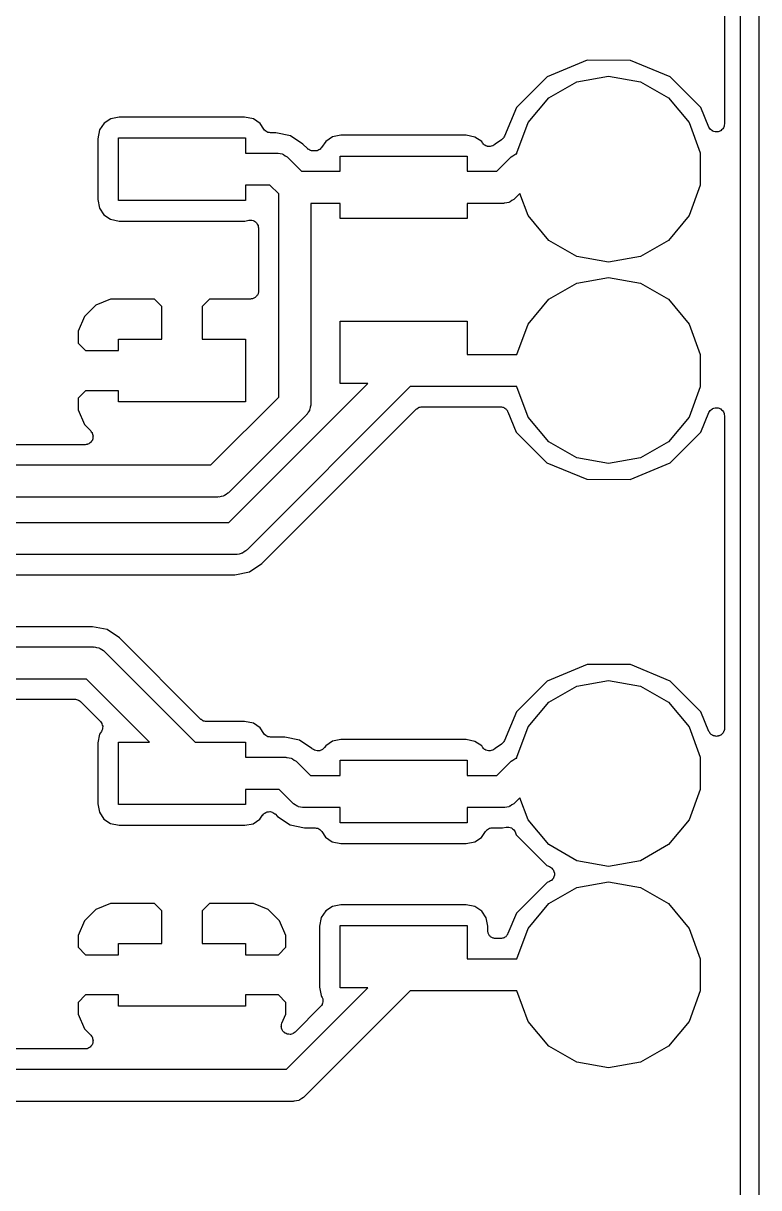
# Model space of a CAD drawing. Extents: x 25.3 to 49.5, y -85 to -25.3.
# Drawn here: x 40.21 to 49.48, y -55.26 to -40.58 of the extents above; entities that cross this region are included whole.
import ezdxf

# ---------------------------------------------------------------- set-up
doc = ezdxf.new("R2010")
doc.units = 0
doc.header["$MEASUREMENT"] = 0
doc.layers.add('BLACK', color=7, linetype='CONTINUOUS')

msp = doc.modelspace()

# ---------------------------------------------------------------- linework, layer by layer
at = {"layer": 'Black'}
for p, q in [((49.4792, -25.4), (49.4792, -84.836)), ((49.2506, -84.7217), (49.2506, -25.5143)), ((49.0474, -37.907), (49.0474, -41.849)), ((47.3153, -41.0462), (46.811, -41.2545)), ((47.8609, -41.0466), (47.3153, -41.0462)), ((48.3649, -41.2559), (47.8609, -41.0466)), ((46.811, -41.2545), (46.4248, -41.64)), ((47.1858, -41.3159), (47.5869, -41.2451)), ((47.5869, -41.2451), (47.988, -41.3159)), ((48.7504, -41.6421), (48.3649, -41.2559)), ((46.833, -41.5195), (47.1858, -41.3159)), ((47.988, -41.3159), (48.3408, -41.5195)), ((46.5712, -41.8316), (46.833, -41.5195)), ((48.3408, -41.5195), (48.6026, -41.8316)), ((46.4248, -41.64), (46.2736, -42.0042)), ((48.8519, -41.8878), (48.7504, -41.6421)), ((41.2264, -41.8401), (41.1694, -41.9245)), ((41.3117, -41.784), (41.2264, -41.8401)), ((41.4181, -41.7633), (41.3117, -41.784)), ((42.9984, -41.7633), (41.4181, -41.7633)), ((43.1083, -41.7854), (42.9984, -41.7633)), ((43.1927, -41.8423), (43.1083, -41.7854)), ((43.2405, -41.915), (43.1927, -41.8423)), ((46.4319, -42.2143), (46.5712, -41.8316)), ((48.6026, -41.8316), (48.7419, -42.2143)), ((41.1694, -41.9245), (41.1473, -42.0344)), ((43.2506, -41.9257), (43.2405, -41.915)), ((43.2601, -41.937), (43.2506, -41.9257)), ((43.2626, -41.9385), (43.2601, -41.937)), ((43.2647, -41.9407), (43.2626, -41.9385)), ((43.2778, -41.9473), (43.2647, -41.9407)), ((43.2906, -41.9547), (43.2778, -41.9473)), ((43.2935, -41.9552), (43.2906, -41.9547)), ((43.2962, -41.9565), (43.2935, -41.9552)), ((43.3108, -41.9582), (43.2962, -41.9565)), ((43.3254, -41.9608), (43.3108, -41.9582)), ((43.3919, -41.9608), (43.3254, -41.9608)), ((43.5761, -41.9974), (43.3919, -41.9608)), ((44.2121, -41.9919), (44.1057, -42.0126)), ((45.7924, -41.9919), (44.2121, -41.9919)), ((45.9023, -42.014), (45.7924, -41.9919)), ((48.8602, -41.9009), (48.8519, -41.8878)), ((48.868, -41.9143), (48.8602, -41.9009)), ((48.8697, -41.9157), (48.868, -41.9143)), ((48.8708, -41.9176), (48.8697, -41.9157)), ((48.8831, -41.927), (48.8708, -41.9176)), ((48.895, -41.937), (48.8831, -41.927)), ((48.8971, -41.9377), (48.895, -41.937)), ((48.8988, -41.9391), (48.8971, -41.9377)), ((48.9136, -41.9438), (48.8988, -41.9391)), ((48.9282, -41.9491), (48.9136, -41.9438)), ((48.9304, -41.9491), (48.9282, -41.9491)), ((48.9324, -41.9497), (48.9304, -41.9491)), ((48.9479, -41.9491), (48.9324, -41.9497)), ((48.9634, -41.9491), (48.9479, -41.9491)), ((48.9655, -41.9483), (48.9634, -41.9491)), ((48.9677, -41.9482), (48.9655, -41.9483)), ((48.982, -41.9423), (48.9677, -41.9482)), ((48.9966, -41.937), (48.982, -41.9423)), ((48.9983, -41.9356), (48.9966, -41.937)), ((49.0003, -41.9347), (48.9983, -41.9356)), ((49.0117, -41.9243), (49.0003, -41.9347)), ((49.0236, -41.9143), (49.0117, -41.9243)), ((49.0247, -41.9124), (49.0236, -41.9143)), ((49.0264, -41.9109), (49.0247, -41.9124)), ((49.0335, -41.8972), (49.0264, -41.9109)), ((49.0413, -41.8838), (49.0335, -41.8972)), ((49.0417, -41.8816), (49.0413, -41.8838)), ((49.0427, -41.8796), (49.0417, -41.8816)), ((49.0447, -41.8643), (49.0427, -41.8796)), ((49.0474, -41.849), (49.0447, -41.8643)), ((41.1473, -42.0344), (41.1473, -42.8019)), ((41.4083, -42.8117), (41.4083, -42.0243)), ((41.4083, -42.0243), (43.0085, -42.0243)), ((43.0085, -42.0243), (43.0085, -42.2148)), ((43.7323, -42.1018), (43.5761, -41.9974)), ((43.7901, -42.1596), (43.7323, -42.1018)), ((44.0204, -42.0687), (43.9691, -42.1446)), ((44.1057, -42.0126), (44.0204, -42.0687)), ((45.9867, -42.0709), (45.9023, -42.014)), ((45.9984, -42.0888), (45.9867, -42.0709)), ((45.9995, -42.0899), (45.9984, -42.0888)), ((46.0001, -42.0912), (45.9995, -42.0899)), ((46.0116, -42.1027), (46.0001, -42.0912)), ((46.0226, -42.1144), (46.0116, -42.1027)), ((46.024, -42.1151), (46.0226, -42.1144)), ((46.0251, -42.1162), (46.024, -42.1151)), ((46.0397, -42.123), (46.0251, -42.1162)), ((46.0542, -42.1303), (46.0397, -42.123)), ((46.0557, -42.1305), (46.0542, -42.1303)), ((46.0571, -42.1311), (46.0557, -42.1305)), ((46.0732, -42.1325), (46.0571, -42.1311)), ((46.0892, -42.1344), (46.0732, -42.1325)), ((46.0907, -42.1341), (46.0892, -42.1344)), ((46.0922, -42.1342), (46.0907, -42.1341)), ((46.1078, -42.13), (46.0922, -42.1342)), ((46.1235, -42.1263), (46.1078, -42.13)), ((46.1248, -42.1255), (46.1235, -42.1263)), ((46.1263, -42.1251), (46.1248, -42.1255)), ((46.1396, -42.1158), (46.1263, -42.1251)), ((46.153, -42.1069), (46.1396, -42.1158)), ((46.1539, -42.1057), (46.153, -42.1069)), ((46.1552, -42.1048), (46.1539, -42.1057)), ((46.1582, -42.1018), (46.1552, -42.1048)), ((46.2362, -42.0497), (46.1582, -42.1018)), ((46.245, -42.0413), (46.2362, -42.0497)), ((46.2546, -42.0339), (46.245, -42.0413)), ((46.2558, -42.032), (46.2546, -42.0339)), ((46.2576, -42.0305), (46.2558, -42.032)), ((46.2593, -42.0276), (46.2576, -42.0305)), ((46.2617, -42.0253), (46.2593, -42.0276)), ((46.2671, -42.0144), (46.2617, -42.0253)), ((46.2736, -42.0042), (46.2671, -42.0144)), ((43.0085, -42.2148), (43.4019, -42.2148)), ((43.4019, -42.2148), (43.4107, -42.2164)), ((43.4107, -42.2164), (43.4196, -42.2156)), ((43.4196, -42.2156), (43.4452, -42.2224)), ((43.4452, -42.2224), (43.4714, -42.2271)), ((43.4714, -42.2271), (43.4791, -42.2315)), ((43.4791, -42.2315), (43.4878, -42.2338)), ((43.4878, -42.2338), (43.5095, -42.2491)), ((43.5095, -42.2491), (43.5325, -42.2623)), ((43.5325, -42.2623), (43.5383, -42.2692)), ((43.5383, -42.2692), (43.5456, -42.2743)), ((43.5456, -42.2743), (43.7147, -42.4434)), ((43.7938, -42.1622), (43.7901, -42.1596)), ((43.7967, -42.1656), (43.7938, -42.1622)), ((43.8081, -42.1723), (43.7967, -42.1656)), ((43.819, -42.1799), (43.8081, -42.1723)), ((43.8233, -42.181), (43.819, -42.1799)), ((43.8272, -42.1833), (43.8233, -42.181)), ((43.8403, -42.1856), (43.8272, -42.1833)), ((43.8531, -42.189), (43.8403, -42.1856)), ((43.8576, -42.1886), (43.8531, -42.189)), ((43.862, -42.1894), (43.8576, -42.1886)), ((43.8848, -42.1894), (43.862, -42.1894)), ((43.8988, -42.1869), (43.8848, -42.1894)), ((43.9128, -42.1855), (43.8988, -42.1869)), ((43.9161, -42.1839), (43.9128, -42.1855)), ((43.9196, -42.1833), (43.9161, -42.1839)), ((43.9318, -42.1762), (43.9196, -42.1833)), ((43.9445, -42.17), (43.9318, -42.1762)), ((43.947, -42.1674), (43.9445, -42.17)), ((43.9502, -42.1656), (43.947, -42.1674)), ((43.9592, -42.1548), (43.9502, -42.1656)), ((43.9691, -42.1446), (43.9592, -42.1548)), ((44.2023, -42.4434), (44.2023, -42.2529)), ((44.2023, -42.2529), (45.8025, -42.2529)), ((45.8025, -42.2529), (45.8025, -42.4434)), ((46.1758, -42.4434), (46.3449, -42.2743)), ((46.3449, -42.2743), (46.3522, -42.2692)), ((46.3522, -42.2692), (46.358, -42.2623)), ((46.358, -42.2623), (46.381, -42.2491)), ((46.381, -42.2491), (46.4027, -42.2338)), ((46.4027, -42.2338), (46.4114, -42.2315)), ((46.4114, -42.2315), (46.4191, -42.2271)), ((46.4191, -42.2271), (46.4319, -42.2248)), ((46.4319, -42.2248), (46.4319, -42.2143)), ((48.7419, -42.2143), (48.7419, -42.6217)), ((43.7147, -42.4434), (44.2023, -42.4434)), ((45.8025, -42.4434), (46.1758, -42.4434)), ((43.3177, -42.6212), (43.0085, -42.6212)), ((43.0085, -42.6212), (43.0085, -42.8117)), ((43.4273, -42.7308), (43.3177, -42.6212)), ((46.4693, -42.7246), (46.4037, -42.7903)), ((46.5712, -43.0044), (46.4693, -42.7246)), ((48.7419, -42.6217), (48.6026, -43.0044)), ((41.1473, -42.8019), (41.168, -42.9083)), ((43.0085, -42.8117), (41.4083, -42.8117)), ((43.4273, -45.2926), (43.4273, -42.7308)), ((44.2023, -42.8498), (43.8337, -42.8498)), ((43.8337, -42.8498), (43.8337, -45.3768)), ((44.2023, -43.0403), (44.2023, -42.8498)), ((46.26, -42.8498), (45.8025, -42.8498)), ((45.8025, -42.8498), (45.8025, -43.0403)), ((46.2688, -42.8482), (46.26, -42.8498)), ((46.2777, -42.849), (46.2688, -42.8482)), ((46.3033, -42.8422), (46.2777, -42.849)), ((46.3295, -42.8375), (46.3033, -42.8422)), ((46.3372, -42.8331), (46.3295, -42.8375)), ((46.3459, -42.8308), (46.3372, -42.8331)), ((46.3676, -42.8155), (46.3459, -42.8308)), ((46.3906, -42.8023), (46.3676, -42.8155)), ((46.3964, -42.7954), (46.3906, -42.8023)), ((46.4037, -42.7903), (46.3964, -42.7954)), ((41.168, -42.9083), (41.2241, -42.9936)), ((41.2241, -42.9936), (41.3085, -43.0506)), ((46.833, -43.3165), (46.5712, -43.0044)), ((48.6026, -43.0044), (48.3408, -43.3165)), ((41.3085, -43.0506), (41.4184, -43.0727)), ((41.4184, -43.0727), (42.9987, -43.0727)), ((42.9987, -43.0727), (43.0523, -43.0623)), ((43.0523, -43.0623), (43.0532, -43.0622)), ((43.0532, -43.0622), (43.0541, -43.0619)), ((43.0541, -43.0619), (43.0708, -43.0619)), ((43.0708, -43.0619), (43.0876, -43.0617)), ((43.0876, -43.0617), (43.0885, -43.0619)), ((43.0885, -43.0619), (43.0893, -43.0619)), ((43.0893, -43.0619), (43.1051, -43.0677)), ((43.1051, -43.0677), (43.121, -43.0732)), ((43.121, -43.0732), (43.1217, -43.0737)), ((43.1217, -43.0737), (43.1225, -43.074)), ((43.1225, -43.074), (43.1353, -43.0848)), ((43.1353, -43.0848), (43.1484, -43.0954)), ((43.1484, -43.0954), (43.1489, -43.0961)), ((43.1489, -43.0961), (43.1495, -43.0967)), ((43.1495, -43.0967), (43.1579, -43.1112)), ((43.1579, -43.1112), (43.1666, -43.1256)), ((43.1666, -43.1256), (43.1667, -43.1265)), ((43.1667, -43.1265), (43.1672, -43.1273)), ((43.1672, -43.1273), (43.1701, -43.1438)), ((43.1701, -43.1438), (43.1733, -43.1603)), ((43.1733, -43.1603), (43.1731, -43.1611)), ((43.1731, -43.1611), (43.1733, -43.162)), ((43.1733, -43.162), (43.1733, -43.9547)), ((45.8025, -43.0403), (44.2023, -43.0403)), ((47.1858, -43.5201), (46.833, -43.3165)), ((48.3408, -43.3165), (47.988, -43.5201)), ((47.5869, -43.5909), (47.1858, -43.5201)), ((47.988, -43.5201), (47.5869, -43.5909)), ((46.833, -44.0595), (47.1858, -43.8559)), ((47.1858, -43.8559), (47.5869, -43.7851)), ((47.5869, -43.7851), (47.988, -43.8559)), ((47.988, -43.8559), (48.3408, -44.0595)), ((43.1141, -44.0457), (43.1064, -44.0502)), ((43.1225, -44.0427), (43.1141, -44.0457)), ((43.1293, -44.037), (43.1225, -44.0427)), ((43.137, -44.0325), (43.1293, -44.037)), ((43.1427, -44.0257), (43.137, -44.0325)), ((43.1495, -44.02), (43.1427, -44.0257)), ((43.154, -44.0123), (43.1495, -44.02)), ((43.1597, -44.0055), (43.154, -44.0123)), ((43.1627, -43.9971), (43.1597, -44.0055)), ((43.1672, -43.9894), (43.1627, -43.9971)), ((43.1687, -43.9807), (43.1672, -43.9894)), ((43.1718, -43.9723), (43.1687, -43.9807)), ((43.1733, -43.9547), (43.1718, -43.9635)), ((43.1718, -43.9635), (43.1718, -43.9723)), ((41.1205, -44.1336), (40.9776, -44.2765)), ((41.3073, -44.0563), (41.1205, -44.1336)), ((41.8615, -44.0563), (41.3073, -44.0563)), ((41.9544, -44.1492), (41.8615, -44.0563)), ((41.9544, -44.5643), (41.9544, -44.1492)), ((42.5553, -44.0563), (42.4624, -44.1492)), ((42.4624, -44.1492), (42.4624, -44.5643)), ((43.0717, -44.0563), (42.5553, -44.0563)), ((43.0805, -44.0548), (43.0717, -44.0563)), ((43.0893, -44.0548), (43.0805, -44.0548)), ((43.0977, -44.0517), (43.0893, -44.0548)), ((43.1064, -44.0502), (43.0977, -44.0517)), ((46.5712, -44.3716), (46.833, -44.0595)), ((48.3408, -44.0595), (48.6026, -44.3716)), ((40.9776, -44.2765), (40.9003, -44.4633)), ((44.2023, -45.1231), (44.2023, -44.3357)), ((44.2023, -44.3357), (45.8025, -44.3357)), ((45.8025, -44.3357), (45.8025, -44.7548)), ((40.9003, -44.4633), (40.9003, -44.6111)), ((46.4319, -44.7543), (46.5712, -44.3716)), ((48.6026, -44.3716), (48.7419, -44.7543)), ((40.9003, -44.6111), (40.9932, -44.704)), ((41.4083, -44.704), (41.4083, -44.5643)), ((41.4083, -44.5643), (41.9544, -44.5643)), ((42.4624, -44.5643), (43.0085, -44.5643)), ((43.0085, -44.5643), (43.0085, -45.3517)), ((40.9932, -44.704), (41.4083, -44.704)), ((45.8025, -44.7548), (46.4319, -44.7548)), ((46.4319, -44.7548), (46.4319, -44.7543)), ((48.7419, -44.7543), (48.7419, -45.1617)), ((40.9932, -45.212), (40.9003, -45.3049)), ((41.4083, -45.212), (40.9932, -45.212)), ((41.4083, -45.3517), (41.4083, -45.212)), ((42.8005, -46.8725), (44.5499, -45.1231)), ((45.0866, -45.1612), (43.0284, -47.2194)), ((44.5499, -45.1231), (44.2023, -45.1231)), ((46.4319, -45.1612), (45.0866, -45.1612)), ((46.4319, -45.1617), (46.4319, -45.1612)), ((46.5712, -45.5444), (46.4319, -45.1617)), ((48.7419, -45.1617), (48.6026, -45.5444)), ((40.9003, -45.3049), (40.9003, -45.4527)), ((43.0085, -45.3517), (41.4083, -45.3517)), ((42.5729, -46.147), (43.4273, -45.2926)), ((40.9003, -45.4527), (40.9776, -45.6395)), ((43.2151, -47.3919), (45.162, -45.445)), ((43.7793, -45.5132), (43.7742, -45.5205)), ((43.7862, -45.5074), (43.7793, -45.5132)), ((43.7994, -45.4844), (43.7862, -45.5074)), ((43.8147, -45.4627), (43.7994, -45.4844)), ((43.817, -45.454), (43.8147, -45.4627)), ((43.8214, -45.4463), (43.817, -45.454)), ((43.8261, -45.4201), (43.8214, -45.4463)), ((43.8329, -45.3945), (43.8261, -45.4201)), ((43.8337, -45.3768), (43.8321, -45.3856)), ((43.8321, -45.3856), (43.8329, -45.3945)), ((45.162, -45.445), (45.1657, -45.4424)), ((45.1657, -45.4424), (45.1686, -45.439)), ((45.1686, -45.439), (45.18, -45.4323)), ((45.18, -45.4323), (45.1909, -45.4247)), ((45.1909, -45.4247), (45.1952, -45.4236)), ((45.1952, -45.4236), (45.1991, -45.4213)), ((45.1991, -45.4213), (45.2122, -45.419)), ((45.2122, -45.419), (45.225, -45.4156)), ((45.225, -45.4156), (45.2295, -45.416)), ((45.2295, -45.416), (45.2339, -45.4152)), ((45.2339, -45.4152), (46.2238, -45.4152)), ((46.2238, -45.4152), (46.2304, -45.4164)), ((46.2304, -45.4164), (46.2371, -45.4161)), ((46.2371, -45.4161), (46.2477, -45.4194)), ((46.2477, -45.4194), (46.2585, -45.4213)), ((46.2585, -45.4213), (46.2644, -45.4247)), ((46.2644, -45.4247), (46.2708, -45.4267)), ((46.2708, -45.4267), (46.2795, -45.4334)), ((46.2795, -45.4334), (46.2891, -45.439)), ((46.2891, -45.439), (46.2934, -45.4441)), ((46.2934, -45.4441), (46.2988, -45.4482)), ((46.2988, -45.4482), (46.3047, -45.4575)), ((46.3047, -45.4575), (46.3118, -45.466)), ((46.3118, -45.466), (46.3141, -45.4723)), ((46.3141, -45.4723), (46.3177, -45.478)), ((46.3177, -45.478), (46.4234, -45.7339)), ((48.749, -45.736), (48.852, -45.488)), ((48.852, -45.488), (48.8603, -45.475)), ((48.8603, -45.475), (48.868, -45.4617)), ((48.868, -45.4617), (48.8697, -45.4602)), ((48.8697, -45.4602), (48.871, -45.4583)), ((48.871, -45.4583), (48.8832, -45.4489)), ((48.8832, -45.4489), (48.895, -45.439)), ((48.895, -45.439), (48.8971, -45.4382)), ((48.8971, -45.4382), (48.899, -45.4368)), ((48.899, -45.4368), (48.9137, -45.4322)), ((48.9137, -45.4322), (48.9282, -45.4269)), ((48.9282, -45.4269), (48.9304, -45.4269)), ((48.9304, -45.4269), (48.9326, -45.4262)), ((48.9326, -45.4262), (48.948, -45.4269)), ((48.948, -45.4269), (48.9634, -45.4269)), ((48.9634, -45.4269), (48.9656, -45.4277)), ((48.9656, -45.4277), (48.9679, -45.4278)), ((48.9679, -45.4278), (48.9821, -45.4337)), ((48.9821, -45.4337), (48.9966, -45.439)), ((48.9966, -45.439), (48.9983, -45.4405)), ((48.9983, -45.4405), (49.0005, -45.4413)), ((49.0005, -45.4413), (49.0118, -45.4518)), ((49.0118, -45.4518), (49.0236, -45.4617)), ((49.0236, -45.4617), (49.0248, -45.4636)), ((49.0248, -45.4636), (49.0265, -45.4652)), ((49.0265, -45.4652), (49.0336, -45.4789)), ((49.0336, -45.4789), (49.0413, -45.4922)), ((49.0413, -45.4922), (49.0417, -45.4945)), ((49.0417, -45.4945), (49.0427, -45.4965)), ((49.0427, -45.4965), (49.0447, -45.5118)), ((49.0447, -45.5118), (49.0474, -45.527)), ((40.9776, -45.6395), (41.0577, -45.7196)), ((43.7742, -45.5205), (42.8008, -46.4939)), ((46.833, -45.8565), (46.5712, -45.5444)), ((48.6026, -45.5444), (48.3408, -45.8565)), ((49.0474, -45.527), (49.0474, -49.469)), ((41.0577, -45.7196), (41.0653, -45.7304)), ((41.0653, -45.7304), (41.0739, -45.7406)), ((41.0739, -45.7406), (41.0754, -45.7448)), ((41.0754, -45.7448), (41.078, -45.7485)), ((41.078, -45.7485), (41.0814, -45.7613)), ((41.0814, -45.7613), (41.0859, -45.7738)), ((41.0859, -45.809), (41.0844, -45.8132)), ((41.0859, -45.7738), (41.0859, -45.7782)), ((41.0859, -45.7782), (41.0871, -45.7825)), ((41.0871, -45.7825), (41.0859, -45.7958)), ((41.0859, -45.7958), (41.0859, -45.809)), ((46.4234, -45.7339), (46.8089, -46.1201)), ((48.3628, -46.1215), (48.749, -45.736)), ((40.9859, -45.893), (39.5719, -45.893)), ((40.999, -45.8907), (40.9859, -45.893)), ((41.0122, -45.8895), (40.999, -45.8907)), ((41.0162, -45.8876), (41.0122, -45.8895)), ((41.0206, -45.8869), (41.0162, -45.8876)), ((41.0321, -45.8802), (41.0206, -45.8869)), ((41.0442, -45.8746), (41.0321, -45.8802)), ((41.0473, -45.8715), (41.0442, -45.8746)), ((41.0512, -45.8692), (41.0473, -45.8715)), ((41.0597, -45.8591), (41.0512, -45.8692)), ((41.0691, -45.8497), (41.0597, -45.8591)), ((41.071, -45.8456), (41.0691, -45.8497)), ((41.0739, -45.8422), (41.071, -45.8456)), ((41.0784, -45.8297), (41.0739, -45.8422)), ((41.084, -45.8177), (41.0784, -45.8297)), ((41.0844, -45.8132), (41.084, -45.8177)), ((47.1858, -46.0601), (46.833, -45.8565)), ((48.3408, -45.8565), (47.988, -46.0601)), ((47.5869, -46.1309), (47.1858, -46.0601)), ((47.988, -46.0601), (47.5869, -46.1309)), ((31.575, -46.147), (42.5729, -46.147)), ((46.8089, -46.1201), (47.3129, -46.3294)), ((47.8585, -46.3298), (48.3628, -46.1215)), ((47.3129, -46.3294), (47.8585, -46.3298)), ((42.7266, -46.5411), (42.7004, -46.5458)), ((42.7343, -46.5367), (42.7266, -46.5411)), ((42.743, -46.5344), (42.7343, -46.5367)), ((42.7647, -46.5191), (42.743, -46.5344)), ((42.7877, -46.5059), (42.7647, -46.5191)), ((42.7935, -46.499), (42.7877, -46.5059)), ((42.8008, -46.4939), (42.7935, -46.499)), ((42.6571, -46.5534), (31.4908, -46.5534)), ((42.6659, -46.5518), (42.6571, -46.5534)), ((42.6748, -46.5526), (42.6659, -46.5518)), ((42.7004, -46.5458), (42.6748, -46.5526)), ((29.8692, -46.8725), (42.8005, -46.8725)), ((42.8847, -47.2789), (29.785, -47.2789)), ((42.8935, -47.2773), (42.8847, -47.2789)), ((42.9024, -47.2781), (42.8935, -47.2773)), ((42.928, -47.2713), (42.9024, -47.2781)), ((42.9542, -47.2666), (42.928, -47.2713)), ((42.9619, -47.2622), (42.9542, -47.2666)), ((42.9706, -47.2599), (42.9619, -47.2622)), ((42.9923, -47.2446), (42.9706, -47.2599)), ((43.0153, -47.2314), (42.9923, -47.2446)), ((43.0211, -47.2245), (43.0153, -47.2314)), ((43.0284, -47.2194), (43.0211, -47.2245)), ((43.0589, -47.4963), (43.2151, -47.3919)), ((29.795, -47.5329), (42.8747, -47.5329)), ((42.8747, -47.5329), (43.0589, -47.4963)), ((41.0792, -48.1885), (31.4812, -48.1885)), ((41.2634, -48.2251), (41.0792, -48.1885)), ((41.4196, -48.3295), (41.2634, -48.2251)), ((31.4712, -48.4425), (41.0892, -48.4425)), ((41.0892, -48.4425), (41.098, -48.4441)), ((41.098, -48.4441), (41.1069, -48.4433)), ((41.1069, -48.4433), (41.1325, -48.4501)), ((41.1325, -48.4501), (41.1587, -48.4548)), ((42.4437, -49.3536), (41.4196, -48.3295)), ((41.1587, -48.4548), (41.1664, -48.4592)), ((41.1664, -48.4592), (41.1751, -48.4615)), ((41.1751, -48.4615), (41.1968, -48.4768)), ((41.1968, -48.4768), (41.2198, -48.49)), ((41.2198, -48.49), (41.2256, -48.4969)), ((41.2256, -48.4969), (41.2329, -48.502)), ((41.2329, -48.502), (42.3752, -49.6443)), ((47.3153, -48.6662), (46.811, -48.8745)), ((47.8609, -48.6666), (47.3153, -48.6662)), ((48.3649, -48.8759), (47.8609, -48.6666)), ((41.005, -48.8489), (31.5554, -48.8489)), ((41.8004, -49.6443), (41.005, -48.8489)), ((46.811, -48.8745), (46.4248, -49.26)), ((47.1858, -48.9359), (47.5869, -48.8651)), ((47.5869, -48.8651), (47.988, -48.9359)), ((48.7504, -49.2621), (48.3649, -48.8759)), ((46.833, -49.1395), (47.1858, -48.9359)), ((47.988, -48.9359), (48.3408, -49.1395)), ((35.7198, -49.1029), (40.8577, -49.1029)), ((40.8577, -49.1029), (40.8621, -49.1037)), ((40.8621, -49.1037), (40.8666, -49.1033)), ((40.8666, -49.1033), (40.8794, -49.1067)), ((40.8794, -49.1067), (40.8925, -49.109)), ((40.8925, -49.109), (40.8964, -49.1113)), ((40.8964, -49.1113), (40.9007, -49.1124)), ((40.9007, -49.1124), (40.9115, -49.12)), ((40.9115, -49.12), (40.923, -49.1267)), ((40.923, -49.1267), (40.9259, -49.1301)), ((40.9259, -49.1301), (40.9296, -49.1327)), ((40.9296, -49.1327), (41.1794, -49.3825)), ((46.5712, -49.4516), (46.833, -49.1395)), ((48.3408, -49.1395), (48.6026, -49.4516)), ((46.4248, -49.26), (46.2736, -49.6242)), ((48.8519, -49.5078), (48.7504, -49.2621)), ((41.1794, -49.3825), (41.1891, -49.3963)), ((41.1891, -49.3963), (41.1989, -49.4099)), ((41.2057, -49.4807), (41.1987, -49.4958)), ((41.1989, -49.4099), (41.1992, -49.4107)), ((41.1992, -49.4107), (41.1997, -49.4114)), ((41.1997, -49.4114), (41.204, -49.4276)), ((41.204, -49.4276), (41.2087, -49.4438)), ((41.2058, -49.4798), (41.2057, -49.4807)), ((41.2062, -49.479), (41.2058, -49.4798)), ((41.2074, -49.4622), (41.2062, -49.479)), ((41.2088, -49.4455), (41.2074, -49.4622)), ((41.2087, -49.4438), (41.2086, -49.4447)), ((41.2086, -49.4447), (41.2088, -49.4455)), ((42.4473, -49.3561), (42.4437, -49.3536)), ((42.4502, -49.3596), (42.4473, -49.3561)), ((42.4617, -49.3662), (42.4502, -49.3596)), ((42.4726, -49.3738), (42.4617, -49.3662)), ((42.4769, -49.375), (42.4726, -49.3738)), ((42.4807, -49.3772), (42.4769, -49.375)), ((42.4938, -49.3795), (42.4807, -49.3772)), ((42.5066, -49.3829), (42.4938, -49.3795)), ((42.5111, -49.3826), (42.5066, -49.3829)), ((42.5155, -49.3833), (42.5111, -49.3826)), ((42.9984, -49.3833), (42.5155, -49.3833)), ((43.1083, -49.4054), (42.9984, -49.3833)), ((43.1927, -49.4624), (43.1083, -49.4054)), ((43.2405, -49.535), (43.1927, -49.4624)), ((46.4319, -49.8343), (46.5712, -49.4516)), ((48.6026, -49.4516), (48.7419, -49.8343)), ((49.0474, -49.469), (49.0459, -49.4778)), ((49.0459, -49.4778), (49.0459, -49.4866)), ((41.1694, -49.5445), (41.1473, -49.6544)), ((41.1918, -49.5112), (41.1694, -49.5445)), ((41.1987, -49.4958), (41.1918, -49.5112)), ((43.2506, -49.5457), (43.2405, -49.535)), ((43.2601, -49.557), (43.2506, -49.5457)), ((43.2626, -49.5585), (43.2601, -49.557)), ((43.2647, -49.5607), (43.2626, -49.5585)), ((43.2778, -49.5673), (43.2647, -49.5607)), ((43.2906, -49.5747), (43.2778, -49.5673)), ((43.2935, -49.5752), (43.2906, -49.5747)), ((43.2962, -49.5765), (43.2935, -49.5752)), ((43.3108, -49.5782), (43.2962, -49.5765)), ((43.3254, -49.5808), (43.3108, -49.5782)), ((43.5062, -49.5808), (43.3254, -49.5808)), ((43.6904, -49.6174), (43.5062, -49.5808)), ((43.8466, -49.7218), (43.6904, -49.6174)), ((44.2121, -49.6119), (44.1057, -49.6326)), ((45.7924, -49.6119), (44.2121, -49.6119)), ((45.9023, -49.634), (45.7924, -49.6119)), ((46.2736, -49.6242), (46.2671, -49.6344)), ((48.8555, -49.5135), (48.8519, -49.5078)), ((48.8578, -49.5198), (48.8555, -49.5135)), ((48.8635, -49.5266), (48.8578, -49.5198)), ((48.868, -49.5343), (48.8635, -49.5266)), ((48.8697, -49.5357), (48.868, -49.5343)), ((48.8708, -49.5376), (48.8697, -49.5357)), ((48.8762, -49.5417), (48.8708, -49.5376)), ((48.8805, -49.5468), (48.8762, -49.5417)), ((48.8882, -49.5513), (48.8805, -49.5468)), ((48.895, -49.557), (48.8882, -49.5513)), ((48.8971, -49.5577), (48.895, -49.557)), ((48.8988, -49.5591), (48.8971, -49.5577)), ((48.9052, -49.5611), (48.8988, -49.5591)), ((48.9111, -49.5645), (48.9052, -49.5611)), ((48.9198, -49.566), (48.9111, -49.5645)), ((48.9282, -49.5691), (48.9198, -49.566)), ((48.9304, -49.5691), (48.9282, -49.5691)), ((48.9324, -49.5697), (48.9304, -49.5691)), ((48.9392, -49.5694), (48.9324, -49.5697)), ((48.9458, -49.5706), (48.9392, -49.5694)), ((48.9546, -49.5691), (48.9458, -49.5706)), ((48.9634, -49.5691), (48.9546, -49.5691)), ((48.9655, -49.5683), (48.9634, -49.5691)), ((48.9677, -49.5682), (48.9655, -49.5683)), ((48.9739, -49.5656), (48.9677, -49.5682)), ((48.9805, -49.5645), (48.9739, -49.5656)), ((48.9882, -49.56), (48.9805, -49.5645)), ((48.9966, -49.557), (48.9882, -49.56)), ((48.9983, -49.5556), (48.9966, -49.557)), ((49.0003, -49.5547), (48.9983, -49.5556)), ((49.0053, -49.5502), (49.0003, -49.5547)), ((49.0111, -49.5468), (49.0053, -49.5502)), ((49.0168, -49.54), (49.0111, -49.5468)), ((49.0236, -49.5343), (49.0168, -49.54)), ((49.0247, -49.5324), (49.0236, -49.5343)), ((49.0264, -49.5309), (49.0247, -49.5324)), ((49.0295, -49.525), (49.0264, -49.5309)), ((49.0338, -49.5198), (49.0295, -49.525)), ((49.0368, -49.5114), (49.0338, -49.5198)), ((49.0413, -49.5038), (49.0368, -49.5114)), ((49.0417, -49.5016), (49.0413, -49.5038)), ((49.0427, -49.4996), (49.0417, -49.5016)), ((49.0436, -49.493), (49.0427, -49.4996)), ((49.0459, -49.4866), (49.0436, -49.493)), ((41.1473, -49.6544), (41.1473, -50.4219)), ((41.4083, -50.4317), (41.4083, -49.6443)), ((41.4083, -49.6443), (41.8004, -49.6443)), ((42.3752, -49.6443), (43.0085, -49.6443)), ((43.0085, -49.6443), (43.0085, -49.8348)), ((43.8498, -49.7251), (43.8466, -49.7218)), ((43.8506, -49.7256), (43.8498, -49.7251)), ((43.8511, -49.7263), (43.8506, -49.7256)), ((43.865, -49.7357), (43.8511, -49.7263)), ((43.8787, -49.7453), (43.865, -49.7357)), ((43.8796, -49.7455), (43.8787, -49.7453)), ((43.8803, -49.746), (43.8796, -49.7455)), ((43.8966, -49.7501), (43.8803, -49.746)), ((43.9128, -49.7544), (43.8966, -49.7501)), ((43.9137, -49.7544), (43.9128, -49.7544)), ((43.9146, -49.7546), (43.9137, -49.7544)), ((43.9313, -49.7528), (43.9146, -49.7546)), ((43.948, -49.7514), (43.9313, -49.7528)), ((43.9488, -49.751), (43.948, -49.7514)), ((43.9497, -49.7509), (43.9488, -49.751)), ((43.9647, -49.7435), (43.9497, -49.7509)), ((43.98, -49.7364), (43.9647, -49.7435)), ((43.9806, -49.7358), (43.98, -49.7364)), ((43.9814, -49.7354), (43.9806, -49.7358)), ((43.993, -49.7234), (43.9814, -49.7354)), ((44.0049, -49.7115), (43.993, -49.7234)), ((44.0053, -49.7107), (44.0049, -49.7115)), ((44.0059, -49.7101), (44.0053, -49.7107)), ((44.0204, -49.6887), (44.0059, -49.7101)), ((44.1057, -49.6326), (44.0204, -49.6887)), ((45.9867, -49.691), (45.9023, -49.634)), ((45.9984, -49.7088), (45.9867, -49.691)), ((45.9995, -49.7099), (45.9984, -49.7088)), ((46.0001, -49.7112), (45.9995, -49.7099)), ((46.0116, -49.7227), (46.0001, -49.7112)), ((46.0226, -49.7344), (46.0116, -49.7227)), ((46.024, -49.7351), (46.0226, -49.7344)), ((46.0251, -49.7362), (46.024, -49.7351)), ((46.0397, -49.743), (46.0251, -49.7362)), ((46.0542, -49.7503), (46.0397, -49.743)), ((46.0557, -49.7505), (46.0542, -49.7503)), ((46.0571, -49.7511), (46.0557, -49.7505)), ((46.0732, -49.7525), (46.0571, -49.7511)), ((46.0892, -49.7544), (46.0732, -49.7525)), ((46.0907, -49.7541), (46.0892, -49.7544)), ((46.0922, -49.7542), (46.0907, -49.7541)), ((46.1078, -49.75), (46.0922, -49.7542)), ((46.1235, -49.7463), (46.1078, -49.75)), ((46.1248, -49.7455), (46.1235, -49.7463)), ((46.1263, -49.7451), (46.1248, -49.7455)), ((46.1396, -49.7358), (46.1263, -49.7451)), ((46.153, -49.7269), (46.1396, -49.7358)), ((46.1539, -49.7257), (46.153, -49.7269)), ((46.1552, -49.7248), (46.1539, -49.7257)), ((46.1582, -49.7218), (46.1552, -49.7248)), ((46.2362, -49.6697), (46.1582, -49.7218)), ((46.245, -49.6613), (46.2362, -49.6697)), ((46.2546, -49.6539), (46.245, -49.6613)), ((46.2558, -49.652), (46.2546, -49.6539)), ((46.2576, -49.6505), (46.2558, -49.652)), ((46.2593, -49.6476), (46.2576, -49.6505)), ((46.2617, -49.6453), (46.2593, -49.6476)), ((46.2671, -49.6344), (46.2617, -49.6453)), ((43.0085, -49.8348), (43.5162, -49.8348)), ((43.5162, -49.8348), (43.525, -49.8364)), ((43.525, -49.8364), (43.5339, -49.8356)), ((43.5339, -49.8356), (43.5595, -49.8424)), ((43.5595, -49.8424), (43.5857, -49.8471)), ((43.5857, -49.8471), (43.5934, -49.8515)), ((43.5934, -49.8515), (43.6021, -49.8538)), ((43.6021, -49.8538), (43.6238, -49.8691)), ((43.6238, -49.8691), (43.6468, -49.8823)), ((43.6468, -49.8823), (43.6526, -49.8892)), ((43.6526, -49.8892), (43.6599, -49.8943)), ((43.6599, -49.8943), (43.829, -50.0634)), ((44.2023, -50.0634), (44.2023, -49.8729)), ((44.2023, -49.8729), (45.8025, -49.8729)), ((45.8025, -49.8729), (45.8025, -50.0634)), ((46.1758, -50.0634), (46.3449, -49.8943)), ((46.3449, -49.8943), (46.3522, -49.8892)), ((46.3522, -49.8892), (46.358, -49.8823)), ((46.358, -49.8823), (46.381, -49.8691)), ((46.381, -49.8691), (46.4027, -49.8538)), ((46.4027, -49.8538), (46.4114, -49.8515)), ((46.4114, -49.8515), (46.4191, -49.8471)), ((46.4191, -49.8471), (46.4319, -49.8448)), ((46.4319, -49.8448), (46.4319, -49.8343)), ((48.7419, -49.8343), (48.7419, -50.2417)), ((43.829, -50.0634), (44.2023, -50.0634)), ((45.8025, -50.0634), (46.1758, -50.0634)), ((43.432, -50.2412), (43.0085, -50.2412)), ((43.0085, -50.2412), (43.0085, -50.4317)), ((43.6011, -50.4103), (43.432, -50.2412)), ((46.4693, -50.3446), (46.4037, -50.4103)), ((46.5712, -50.6244), (46.4693, -50.3446)), ((48.7419, -50.2417), (48.6026, -50.6244)), ((41.1473, -50.4219), (41.168, -50.5283)), ((43.0085, -50.4317), (41.4083, -50.4317)), ((43.6084, -50.4154), (43.6011, -50.4103)), ((43.6142, -50.4223), (43.6084, -50.4154)), ((43.6372, -50.4355), (43.6142, -50.4223)), ((43.6589, -50.4508), (43.6372, -50.4355)), ((43.6676, -50.4531), (43.6589, -50.4508)), ((43.6753, -50.4575), (43.6676, -50.4531)), ((43.7015, -50.4622), (43.6753, -50.4575)), ((43.7271, -50.469), (43.7015, -50.4622)), ((43.736, -50.4682), (43.7271, -50.469)), ((43.7448, -50.4698), (43.736, -50.4682)), ((44.2023, -50.4698), (43.7448, -50.4698)), ((44.2023, -50.6603), (44.2023, -50.4698)), ((46.26, -50.4698), (45.8025, -50.4698)), ((45.8025, -50.4698), (45.8025, -50.6603)), ((46.2688, -50.4682), (46.26, -50.4698)), ((46.2777, -50.469), (46.2688, -50.4682)), ((46.3033, -50.4622), (46.2777, -50.469)), ((46.3295, -50.4575), (46.3033, -50.4622)), ((46.3372, -50.4531), (46.3295, -50.4575)), ((46.3459, -50.4508), (46.3372, -50.4531)), ((46.3676, -50.4355), (46.3459, -50.4508)), ((46.3906, -50.4223), (46.3676, -50.4355)), ((46.3964, -50.4154), (46.3906, -50.4223)), ((46.4037, -50.4103), (46.3964, -50.4154)), ((41.168, -50.5283), (41.2241, -50.6136)), ((41.2241, -50.6136), (41.3085, -50.6706)), ((43.1051, -50.672), (43.1904, -50.6159)), ((43.1904, -50.6159), (43.2251, -50.5646)), ((43.2251, -50.5646), (43.2257, -50.5639)), ((43.2257, -50.5639), (43.2261, -50.5631)), ((43.2261, -50.5631), (43.238, -50.5513)), ((43.238, -50.5513), (43.2497, -50.5392)), ((43.2497, -50.5392), (43.2504, -50.5388)), ((43.2504, -50.5388), (43.2511, -50.5382)), ((43.2511, -50.5382), (43.2663, -50.5311)), ((43.2663, -50.5311), (43.2814, -50.5237)), ((43.2814, -50.5237), (43.2822, -50.5236)), ((43.2822, -50.5236), (43.283, -50.5233)), ((43.283, -50.5233), (43.2998, -50.5218)), ((43.2998, -50.5218), (43.3165, -50.5201)), ((43.3165, -50.5201), (43.3173, -50.5203)), ((43.3173, -50.5203), (43.3182, -50.5202)), ((43.3182, -50.5202), (43.3344, -50.5245)), ((43.3344, -50.5245), (43.3507, -50.5286)), ((43.3507, -50.5286), (43.3514, -50.5291)), ((43.3514, -50.5291), (43.3523, -50.5293)), ((43.3523, -50.5293), (43.3661, -50.539)), ((43.3661, -50.539), (43.3799, -50.5483)), ((43.3799, -50.5483), (43.3805, -50.5491)), ((43.3805, -50.5491), (43.3812, -50.5496)), ((43.3812, -50.5496), (43.4144, -50.5828)), ((43.4144, -50.5828), (43.5706, -50.6872)), ((46.833, -50.9365), (46.5712, -50.6244)), ((48.6026, -50.6244), (48.3408, -50.9365)), ((41.3085, -50.6706), (41.4184, -50.6927)), ((41.4184, -50.6927), (42.9987, -50.6927)), ((42.9987, -50.6927), (43.1051, -50.672)), ((43.5706, -50.6872), (43.7548, -50.7238)), ((43.7548, -50.7238), (43.8854, -50.7238)), ((43.8854, -50.7238), (43.9, -50.7264)), ((43.9, -50.7264), (43.9146, -50.7281)), ((43.9146, -50.7281), (43.9173, -50.7294)), ((43.9173, -50.7294), (43.9202, -50.7299)), ((43.9202, -50.7299), (43.933, -50.7373)), ((43.933, -50.7373), (43.9461, -50.7439)), ((43.9461, -50.7439), (43.9482, -50.7461)), ((43.9482, -50.7461), (43.9507, -50.7476)), ((43.9507, -50.7476), (43.9602, -50.7589)), ((43.9602, -50.7589), (43.9703, -50.7696)), ((43.9703, -50.7696), (44.0181, -50.8422)), ((45.8025, -50.6603), (44.2023, -50.6603)), ((45.9844, -50.8445), (46.0357, -50.7686)), ((46.0357, -50.7686), (46.0456, -50.7584)), ((46.0456, -50.7584), (46.0546, -50.7476)), ((46.0546, -50.7476), (46.0578, -50.7458)), ((46.0578, -50.7458), (46.0603, -50.7432)), ((46.0603, -50.7432), (46.073, -50.737)), ((46.073, -50.737), (46.0852, -50.7299)), ((46.0852, -50.7299), (46.0887, -50.7293)), ((46.0887, -50.7293), (46.092, -50.7277)), ((46.092, -50.7277), (46.106, -50.7263)), ((46.106, -50.7263), (46.12, -50.7238)), ((46.12, -50.7238), (46.25, -50.7238)), ((46.25, -50.7238), (46.294, -50.715)), ((46.294, -50.715), (46.3106, -50.7147)), ((46.3106, -50.7147), (46.3272, -50.714)), ((46.3272, -50.714), (46.3282, -50.7143)), ((46.3282, -50.7143), (46.3293, -50.7143)), ((46.3293, -50.7143), (46.345, -50.7196)), ((46.345, -50.7196), (46.3608, -50.7246)), ((46.3608, -50.7246), (46.3617, -50.7253)), ((46.3617, -50.7253), (46.3627, -50.7256)), ((46.3627, -50.7256), (46.3756, -50.736)), ((46.3756, -50.736), (46.3888, -50.7461)), ((46.3888, -50.7461), (46.3894, -50.747)), ((46.3894, -50.747), (46.3902, -50.7477)), ((46.3902, -50.7477), (46.3988, -50.7619)), ((46.3988, -50.7619), (46.4077, -50.7759)), ((46.4077, -50.7759), (46.4234, -50.8139)), ((44.0181, -50.8422), (44.1025, -50.8992)), ((44.1025, -50.8992), (44.2124, -50.9213)), ((44.2124, -50.9213), (45.7927, -50.9213)), ((45.7927, -50.9213), (45.8991, -50.9006)), ((45.8991, -50.9006), (45.9844, -50.8445)), ((46.4234, -50.8139), (46.8089, -51.2001)), ((47.1858, -51.1401), (46.833, -50.9365)), ((48.3408, -50.9365), (47.988, -51.1401)), ((46.8089, -51.2001), (46.8423, -51.2139)), ((46.8423, -51.2139), (46.8534, -51.2211)), ((46.8534, -51.2211), (46.8652, -51.2272)), ((46.8652, -51.2272), (46.8667, -51.2288)), ((46.8667, -51.2288), (46.8686, -51.2299)), ((46.8686, -51.2299), (46.8701, -51.2317)), ((46.8701, -51.2317), (46.872, -51.2329)), ((46.872, -51.2329), (46.8801, -51.2435)), ((46.8801, -51.2435), (46.889, -51.2533)), ((47.5869, -51.2109), (47.1858, -51.1401)), ((47.988, -51.1401), (47.5869, -51.2109)), ((46.8651, -51.3884), (46.8533, -51.3945)), ((46.8666, -51.3867), (46.8651, -51.3884)), ((46.8686, -51.3856), (46.8666, -51.3867)), ((46.87, -51.3839), (46.8686, -51.3856)), ((46.8719, -51.3827), (46.87, -51.3839)), ((46.88, -51.3722), (46.8719, -51.3827)), ((46.8889, -51.3624), (46.88, -51.3722)), ((46.8898, -51.3603), (46.8889, -51.3624)), ((46.889, -51.2533), (46.8899, -51.2553)), ((46.8913, -51.3586), (46.8898, -51.3603)), ((46.8899, -51.2553), (46.8913, -51.257)), ((46.8913, -51.257), (46.8921, -51.2591)), ((46.892, -51.3565), (46.8913, -51.3586)), ((46.8934, -51.3548), (46.892, -51.3565)), ((46.8921, -51.2591), (46.8935, -51.2609)), ((46.8974, -51.3421), (46.8934, -51.3548)), ((46.8935, -51.2609), (46.8974, -51.2736)), ((46.8974, -51.2736), (46.9025, -51.2859)), ((46.9025, -51.3299), (46.8974, -51.3421)), ((46.9025, -51.2859), (46.9026, -51.2881)), ((46.9026, -51.3276), (46.9025, -51.3299)), ((46.9026, -51.2881), (46.9033, -51.2901)), ((46.9033, -51.3254), (46.9026, -51.3276)), ((46.9033, -51.2901), (46.9033, -51.2924)), ((46.9033, -51.2924), (46.904, -51.2946)), ((46.904, -51.3211), (46.9033, -51.3232)), ((46.9033, -51.3232), (46.9033, -51.3254)), ((46.904, -51.2946), (46.9034, -51.3079)), ((46.9034, -51.3079), (46.904, -51.3211)), ((46.811, -51.4145), (46.4248, -51.8)), ((46.8421, -51.4017), (46.811, -51.4145)), ((46.833, -51.6795), (47.1858, -51.4759)), ((46.8533, -51.3945), (46.8421, -51.4017)), ((47.1858, -51.4759), (47.5869, -51.4051)), ((47.5869, -51.4051), (47.988, -51.4759)), ((47.988, -51.4759), (48.3408, -51.6795)), ((41.3073, -51.6763), (41.1205, -51.7536)), ((41.8615, -51.6763), (41.3073, -51.6763)), ((41.9544, -51.7692), (41.8615, -51.6763)), ((42.5553, -51.6763), (42.4624, -51.7692)), ((43.1095, -51.6763), (42.5553, -51.6763)), ((43.2963, -51.7536), (43.1095, -51.6763)), ((46.5712, -51.9916), (46.833, -51.6795)), ((48.3408, -51.6795), (48.6026, -51.9916)), ((41.1205, -51.7536), (40.9776, -51.8965)), ((41.9544, -52.1843), (41.9544, -51.7692)), ((42.4624, -51.7692), (42.4624, -52.1843)), ((43.4392, -51.8965), (43.2963, -51.7536)), ((44.0204, -51.7715), (43.9634, -51.8559)), ((44.1057, -51.7154), (44.0204, -51.7715)), ((44.2121, -51.6947), (44.1057, -51.7154)), ((45.7924, -51.6947), (44.2121, -51.6947)), ((45.9023, -51.7168), (45.7924, -51.6947)), ((45.9867, -51.7738), (45.9023, -51.7168)), ((46.0428, -51.8591), (45.9867, -51.7738)), ((46.4248, -51.8), (46.3176, -52.0582)), ((40.9776, -51.8965), (40.9003, -52.0833)), ((43.5165, -52.0833), (43.4392, -51.8965)), ((43.9634, -51.8559), (43.9413, -51.9658)), ((43.9413, -51.9658), (43.9413, -52.7333)), ((44.2023, -52.7431), (44.2023, -51.9557)), ((44.2023, -51.9557), (45.8025, -51.9557)), ((45.8025, -51.9557), (45.8025, -52.3748)), ((46.0635, -51.9655), (46.0428, -51.8591)), ((46.0635, -52.0192), (46.0635, -51.9655)), ((40.9003, -52.0833), (40.9003, -52.2311)), ((43.5165, -52.2311), (43.5165, -52.0833)), ((46.065, -52.028), (46.0635, -52.0192)), ((46.065, -52.0368), (46.065, -52.028)), ((46.068, -52.0452), (46.065, -52.0368)), ((46.0696, -52.0539), (46.068, -52.0452)), ((46.074, -52.0616), (46.0696, -52.0539)), ((46.0771, -52.07), (46.074, -52.0616)), ((46.0828, -52.0768), (46.0771, -52.07)), ((46.0872, -52.0845), (46.0828, -52.0768)), ((46.094, -52.0902), (46.0872, -52.0845)), ((46.0998, -52.097), (46.094, -52.0902)), ((46.1075, -52.1015), (46.0998, -52.097)), ((46.1143, -52.1072), (46.1075, -52.1015)), ((46.1226, -52.1102), (46.1143, -52.1072)), ((46.1303, -52.1147), (46.1226, -52.1102)), ((46.1391, -52.1162), (46.1303, -52.1147)), ((46.1474, -52.1193), (46.1391, -52.1162)), ((46.1563, -52.1193), (46.1474, -52.1193)), ((46.1651, -52.1208), (46.1563, -52.1193)), ((46.2238, -52.1208), (46.1651, -52.1208)), ((46.2303, -52.1196), (46.2238, -52.1208)), ((46.237, -52.1199), (46.2303, -52.1196)), ((46.2476, -52.1166), (46.237, -52.1199)), ((46.2585, -52.1147), (46.2476, -52.1166)), ((46.2643, -52.1114), (46.2585, -52.1147)), ((46.2706, -52.1094), (46.2643, -52.1114)), ((46.2794, -52.1026), (46.2706, -52.1094)), ((46.2891, -52.097), (46.2794, -52.1026)), ((46.2933, -52.0919), (46.2891, -52.097)), ((46.2986, -52.0879), (46.2933, -52.0919)), ((46.3046, -52.0785), (46.2986, -52.0879)), ((46.3118, -52.07), (46.3046, -52.0785)), ((46.314, -52.0638), (46.3118, -52.07)), ((46.3176, -52.0582), (46.314, -52.0638)), ((46.4319, -52.3743), (46.5712, -51.9916)), ((48.6026, -51.9916), (48.7419, -52.3743)), ((40.9003, -52.2311), (40.9932, -52.324)), ((41.4083, -52.324), (41.4083, -52.1843)), ((41.4083, -52.1843), (41.9544, -52.1843)), ((42.4624, -52.1843), (43.0085, -52.1843)), ((43.0085, -52.1843), (43.0085, -52.324)), ((43.4236, -52.324), (43.5165, -52.2311)), ((40.9932, -52.324), (41.4083, -52.324)), ((43.0085, -52.324), (43.4236, -52.324)), ((45.8025, -52.3748), (46.4319, -52.3748)), ((46.4319, -52.3748), (46.4319, -52.3743)), ((48.7419, -52.3743), (48.7419, -52.7817)), ((40.9932, -52.832), (40.9003, -52.9249)), ((41.4083, -52.832), (40.9932, -52.832)), ((41.4083, -52.9717), (41.4083, -52.832)), ((43.4236, -52.832), (43.0085, -52.832)), ((43.0085, -52.832), (43.0085, -52.9717)), ((43.5165, -52.9249), (43.4236, -52.832)), ((43.5259, -53.7671), (44.5499, -52.7431)), ((45.0866, -52.7812), (43.7538, -54.114)), ((43.9413, -52.7333), (43.962, -52.8397)), ((43.962, -52.8397), (43.969, -52.8503)), ((43.969, -52.8503), (43.9754, -52.8652)), ((44.5499, -52.7431), (44.2023, -52.7431)), ((46.4319, -52.7812), (45.0866, -52.7812)), ((46.4319, -52.7817), (46.4319, -52.7812)), ((46.5712, -53.1644), (46.4319, -52.7817)), ((48.7419, -52.7817), (48.6026, -53.1644)), ((40.9003, -52.9249), (40.9003, -53.0727)), ((43.0085, -52.9717), (41.4083, -52.9717)), ((43.5165, -53.0727), (43.5165, -52.9249)), ((43.9559, -52.9779), (43.634, -53.2998)), ((43.9652, -52.9647), (43.9559, -52.9779)), ((43.9748, -52.9517), (43.9652, -52.9647)), ((43.9752, -52.9503), (43.9748, -52.9517)), ((43.9761, -52.949), (43.9752, -52.9503)), ((43.9754, -52.8652), (43.9822, -52.8798)), ((43.9803, -52.9334), (43.9761, -52.949)), ((43.9849, -52.9179), (43.9803, -52.9334)), ((43.9822, -52.8798), (43.9823, -52.8813)), ((43.9823, -52.8813), (43.9829, -52.8827)), ((43.9829, -52.8827), (43.9838, -52.8989)), ((43.9838, -52.8989), (43.9853, -52.9149)), ((43.9853, -52.9149), (43.9849, -52.9164)), ((43.9849, -52.9164), (43.9849, -52.9179)), ((40.9003, -53.0727), (40.9776, -53.2595)), ((43.4683, -53.1891), (43.5165, -53.0727)), ((40.9776, -53.2595), (41.0578, -53.3397)), ((43.4607, -53.2235), (43.4612, -53.2213)), ((43.4627, -53.2389), (43.4607, -53.2235)), ((43.461, -53.2191), (43.465, -53.2042)), ((43.4612, -53.2213), (43.461, -53.2191)), ((43.464, -53.2543), (43.4627, -53.2389)), ((43.465, -53.2563), (43.464, -53.2543)), ((43.465, -53.2042), (43.4683, -53.1891)), ((43.4653, -53.2585), (43.465, -53.2563)), ((43.4724, -53.2722), (43.4653, -53.2585)), ((43.479, -53.2862), (43.4724, -53.2722)), ((43.4805, -53.2878), (43.479, -53.2862)), ((43.4816, -53.2898), (43.4805, -53.2878)), ((43.493, -53.3003), (43.4816, -53.2898)), ((43.634, -53.2998), (43.6213, -53.3087)), ((46.833, -53.4765), (46.5712, -53.1644)), ((48.6026, -53.1644), (48.3408, -53.4765)), ((41.0578, -53.3397), (41.0655, -53.3505)), ((41.0655, -53.3505), (41.074, -53.3607)), ((41.074, -53.3607), (41.0755, -53.3649)), ((41.0755, -53.3649), (41.0781, -53.3686)), ((41.0781, -53.3686), (41.0815, -53.3814)), ((41.0841, -53.4378), (41.0785, -53.4498)), ((41.0815, -53.3814), (41.0861, -53.3939)), ((41.0845, -53.4333), (41.0841, -53.4378)), ((41.0861, -53.4291), (41.0845, -53.4333)), ((41.0861, -53.3939), (41.0861, -53.3983)), ((41.0861, -53.3983), (41.0872, -53.4026)), ((41.0872, -53.4026), (41.0861, -53.4159)), ((41.0861, -53.4159), (41.0861, -53.4291)), ((43.5039, -53.3112), (43.493, -53.3003)), ((43.5059, -53.3121), (43.5039, -53.3112)), ((43.5076, -53.3136), (43.5059, -53.3121)), ((43.5219, -53.3196), (43.5076, -53.3136)), ((43.5359, -53.3261), (43.5219, -53.3196)), ((43.5381, -53.3263), (43.5359, -53.3261)), ((43.5402, -53.3271), (43.5381, -53.3263)), ((43.5556, -53.3278), (43.5402, -53.3271)), ((43.571, -53.3292), (43.5556, -53.3278)), ((43.5732, -53.3286), (43.571, -53.3292)), ((43.5754, -53.3287), (43.5732, -53.3286)), ((43.5902, -53.324), (43.5754, -53.3287)), ((43.6051, -53.32), (43.5902, -53.324)), ((43.607, -53.3187), (43.6051, -53.32)), ((43.6091, -53.3181), (43.607, -53.3187)), ((43.6213, -53.3087), (43.6091, -53.3181)), ((40.986, -53.5131), (39.5719, -53.5131)), ((40.9991, -53.5108), (40.986, -53.5131)), ((41.0123, -53.5096), (40.9991, -53.5108)), ((41.0163, -53.5077), (41.0123, -53.5096)), ((41.0207, -53.507), (41.0163, -53.5077)), ((41.0322, -53.5003), (41.0207, -53.507)), ((41.0443, -53.4947), (41.0322, -53.5003)), ((41.0474, -53.4916), (41.0443, -53.4947)), ((41.0513, -53.4893), (41.0474, -53.4916)), ((41.0598, -53.4792), (41.0513, -53.4893)), ((41.0692, -53.4698), (41.0598, -53.4792)), ((41.0711, -53.4657), (41.0692, -53.4698)), ((41.074, -53.4623), (41.0711, -53.4657)), ((41.0785, -53.4498), (41.074, -53.4623)), ((47.1858, -53.6801), (46.833, -53.4765)), ((48.3408, -53.4765), (47.988, -53.6801)), ((47.5869, -53.7509), (47.1858, -53.6801)), ((47.988, -53.6801), (47.5869, -53.7509)), ((29.1438, -53.7671), (43.5259, -53.7671)), ((43.6101, -54.1735), (29.0596, -54.1735)), ((43.6189, -54.1719), (43.6101, -54.1735)), ((43.6278, -54.1727), (43.6189, -54.1719)), ((43.6534, -54.1659), (43.6278, -54.1727)), ((43.6796, -54.1612), (43.6534, -54.1659)), ((43.6873, -54.1568), (43.6796, -54.1612)), ((43.696, -54.1545), (43.6873, -54.1568)), ((43.7177, -54.1392), (43.696, -54.1545)), ((43.7407, -54.126), (43.7177, -54.1392)), ((43.7465, -54.1191), (43.7407, -54.126)), ((43.7538, -54.114), (43.7465, -54.1191))]:
    msp.add_line(p, q, dxfattribs=at)

doc.saveas('drawing.dxf')
